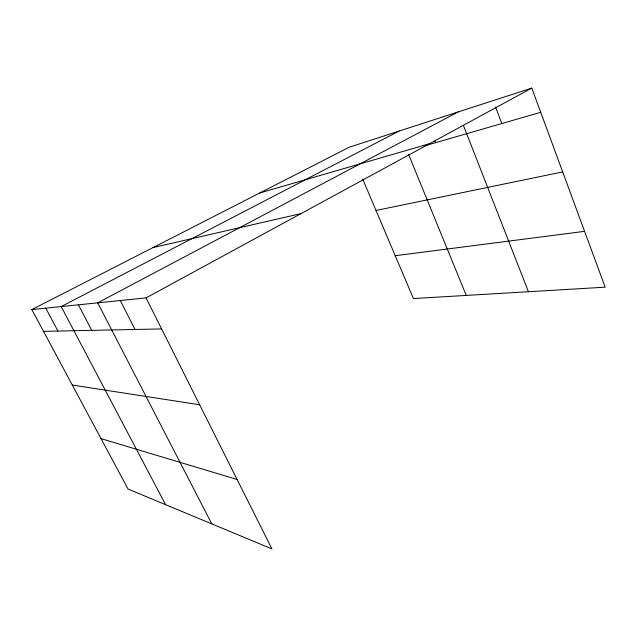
<?xml version="1.0" encoding="UTF-8"?>
<svg xmlns="http://www.w3.org/2000/svg" width="637" height="637" viewBox="0 0 637 637"><rect width="100%" height="100%" fill="white"/><g stroke="black" fill="none" stroke-linecap="round" stroke-linejoin="round"><path stroke-width="0.96" d="M146.056 297.893L271.927 548.911L128.061 489.057L31.85 309.582L146.056 297.893L531.791 88.089L605.15 287.183L413.429 298.554L362.628 178.941M458.154 111.937L97.716 302.838L211.803 523.893M399.025 131.087L61.192 306.572L165.62 504.679M31.85 309.582L349.164 147.235L531.791 88.089M259.721 192.995L429.402 143.779M424.202 145.969L540.709 112.295M153.055 247.57L300.99 213.618M376.021 210.465L562.678 171.918M395.235 255.716L584.575 231.35M43.523 331.359L161.623 328.931M72.299 385.043L199.652 404.766M101.028 438.63L237.115 479.486M45.76 308.157L57.943 331.057M78.399 304.812L91.736 330.364M120.258 300.529L135.004 329.48M408.62 154.536L466.268 295.417M434.864 140.881L435.581 142.68M463.473 125.537L528.439 291.73M495.562 107.032L501.837 123.53"/></g></svg>
